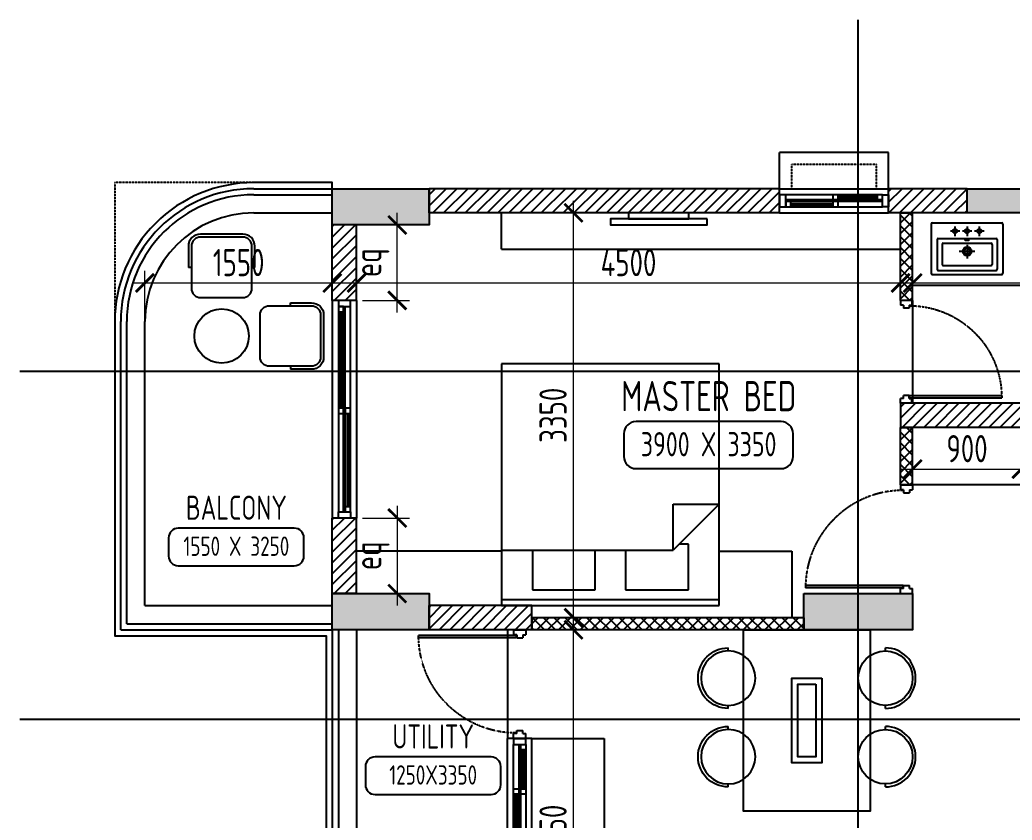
# Model space of a CAD drawing. Header units: millimetres. Extents: x -92307 to 258096, y -47434 to 112633.
# Drawn here: x -92307 to -84099, y -15983 to -9360 of the extents above; entities that cross this region are included whole.
import ezdxf
from ezdxf.enums import TextEntityAlignment as Align

# ---------------------------------------------------------------- set-up
doc = ezdxf.new("R2010")
doc.units = ezdxf.units.MM
doc.header["$LTSCALE"] = 10
doc.header["$PDMODE"] = 35
doc.header["$PDSIZE"] = 500
doc.linetypes.add('DASHED', pattern=[19.05, 12.7, -6.35])
doc.linetypes.add('HIDDEN', pattern=[9.525, 6.35, -3.175])
for name, color, linetype in [('07--DIM-1', 1, 'Continuous'), ('A--BLOCKWALL-1', 9, 'Continuous'), ('A--BLOCKWALL-2', 2, 'Continuous'), ('A--BLOCKWALL-3', 3, 'Continuous'), ('A--BLOCKWALL-HATCH', 8, 'Continuous'), ('A--CONCRETE-HID', 9, 'HIDDEN'), ('A--DOWN', 34, 'Continuous'), ('A--FIXTURE-0', 8, 'Continuous'), ('A--FURNITURE-0', 253, 'Continuous'), ('A--GLAZING-0', 181, 'Continuous'), ('A--HANDRAIL-1', 9, 'Continuous'), ('A--HATCH-1', 8, 'Continuous'), ('A--SANITARY-0', 253, 'Continuous'), ('A--SPACENUMBER', 2, 'Continuous'), ('A--SPACENUMBER-1', 8, 'Continuous'), ('A--SPACEREF', 3, 'Continuous'), ('A--Stucture', 9, 'Continuous'), ('A--TILING-1', 8, 'Continuous'), ('Typical floor Column Centre line$0$X-3rd Floor Column$0$A--COL250', 250, 'Continuous'), ('Typical floor Column Centre line$0$X-3rd Floor Column$0$A--CONCRETE-4', 4, 'Continuous')]:
    doc.layers.add(name, color=color, linetype=linetype)
doc.styles.add('ISO', font='isocp2.shx', dxfattribs={"width": 0.8})
doc.dimstyles.new('A-DIM-100', dxfattribs={"dimscale": 100, "dimtxt": 2.25, "dimasz": 1.5, "dimexe": 1, "dimexo": 0.5, "dimgap": 0, "dimtad": 0, "dimdec": 0, "dimzin": 12, "dimdsep": 46, "dimtxsty": 'ISO', "dimblk": 'ARCHTICK', "dimcen": 1, "dimdle": 1, "dimclrd": 8, "dimclre": 8, "dimclrt": 256, "dimadec": 0, "dimazin": 3, "dimtfac": 1, "dimtdec": 0, "dimtmove": 1, "dimatfit": 2, "dimfxl": 1, "dimtvp": 0.75, "dimtolj": 1, "dimtzin": 12, "dimlwd": 18, "dimlwe": 18, "dimarcsym": 0})
pattern_1 = [(45, (-75022.715, -24657.525), (-44.90128, 44.90128), [])]
pattern_2 = [(45, (-75022.715, -24657.525), (-44.90128, 44.90128), []), (135, (-75022.715, -24657.525), (-44.90128, -44.90128), [])]

# ---------------------------------------------------------------- blocks, each defined once
blk = doc.blocks.new('A$C7FA855F9')
at = {"layer": 'A--FURNITURE-0', "linetype": 'Continuous'}
for p, q in [((900, 2000), (-900, 2000)), ((-900, 2000), (-900, 0)), ((900, 0), (900, 2000)), ((900, 840), (520, 460)), ((520, 840), (900, 840)), ((520, 460), (520, 840)), ((645, 510), (570, 510)), ((645, 130), (645, 510)), ((-900, 460), (520, 460)), ((-645, 460), (-645, 130)), ((-125, 130), (-125, 460)), ((125, 460), (125, 130)), ((-645, 130), (-125, 130)), ((125, 130), (645, 130)), ((-900, 50), (900, 50)), ((-900, 0), (900, 0))]:
    blk.add_line(p, q, dxfattribs=at)
blk = doc.blocks.new('A$C542B73FF')
at = {"layer": 'A--FURNITURE-0'}
for points in [[(-400, 50), (400, 50), (400, 100), (-400, 100)], [(-250, 0), (250, 0), (250, 50), (-250, 50)]]:
    blk.add_lwpolyline(points, close=True, dxfattribs=at)
blk = doc.blocks.new('A$C337B3EF4')
for p, q in [((0, 225), (0, 250)), ((0, -250), (0, -225))]:
    blk.add_line(p, q)
blk.add_circle((0, 0), 225)
blk.add_arc((0, 0), 250, 270, 90)
blk = doc.blocks.new('A$C666E5324')
at = {"layer": 'A--FURNITURE-0'}
for points in [[(0, -525), (-1500, -525), (-1500, 525), (0, 525)], [(-400, -125), (-1100, -125), (-1100, 125), (-400, 125)], [(-450, -75), (-1050, -75), (-1050, 75), (-450, 75)]]:
    blk.add_lwpolyline(points, close=True, dxfattribs=at)
at = {"layer": 'A--FURNITURE-0', "xscale": -1, "rotation": 270.000000000004}
for p in [(-1050, 650), (-400, 650)]:
    blk.add_blockref('A$C337B3EF4', p, dxfattribs=at)
at = {"layer": 'A--FURNITURE-0', "rotation": 270.000000000004}
for p in [(-1050, -650), (-400, -650)]:
    blk.add_blockref('A$C337B3EF4', p, dxfattribs=at)
blk = doc.blocks.new('A$C383732B3')
for p, q in [((275, 250), (275, 275)), ((275, -250), (275, -275))]:
    blk.add_line(p, q)
blk.add_lwpolyline([(275, 275), (100, 275, 0.414214), (0, 175), (0, -175, 0.414214), (100, -275), (275, -275)], format="xyb")
blk.add_lwpolyline([(100, -250), (450, -250, 0.414214), (525, -175), (525, 175, 0.414214), (450, 250), (100, 250, 0.414214), (25, 175), (25, -175, 0.414214)], format="xyb", close=True)
blk = doc.blocks.new('A$C1CBF2325')
at = {"layer": 'A--DOWN'}
for p, q in [((100, 0), (0, 0)), ((0, 0), (0, -42)), ((100, 0), (100, -42)), ((25, -42), (0, -42)), ((25, -42), (25, -67)), ((75, -67), (25, -67)), ((75, -42), (75, -67)), ((75, -42), (100, -42)), ((78.8, -46.2), (78.8, -67)), ((78.8, -46.2), (886, -46.2)), ((78.8, -67), (886, -67)), ((886, -67), (886, -46.2)), ((25, -858), (0, -858)), ((0, -900), (0, -858)), ((100, -900), (0, -900)), ((75, -833), (25, -833)), ((25, -858), (25, -833)), ((75, -858), (75, -833)), ((75, -858), (100, -858)), ((100, -900), (100, -858))]:
    blk.add_line(p, q, dxfattribs=at)
at = {"layer": 'A--DOWN', "color": 8, "linetype": 'DASHED', "ltscale": 0.005}
blk.add_arc((78.8, -46.2), 807.5, 269.73187, 358.52905, dxfattribs=at)
blk = doc.blocks.new('A$C302618AE')
at = {"layer": 'A--SANITARY-0'}
for p, q in [((-286.6, 0), (286.6, 0)), ((-296.6, -10), (-296.6, -416.5)), ((-60.1, -67.5), (-138, -67.5)), ((-99.5, -30), (-99.5, -110.2)), ((40, -67.5), (-37.9, -67.5)), ((0.5, -30), (0.5, -110.2)), ((140.5, -67.5), (62.6, -67.5)), ((101.1, -30), (101.1, -110.2)), ((296.6, -10), (296.6, -416.5)), ((-247.4, -138.5), (-247.4, -382.6)), ((-237.4, -128.5), (240, -128.5)), ((250, -138.5), (250, -382.6)), ((-206.4, -177.7), (-206.4, -343.3)), ((-196.4, -167.7), (198.9, -167.7)), ((65.1, -236), (-64.9, -236)), ((-0.1, -182.6), (-0.1, -294.6)), ((208.9, -177.7), (208.9, -343.3)), ((-237.4, -392.6), (240, -392.6)), ((-196.4, -353.3), (198.9, -353.3)), ((-286.6, -426.5), (286.6, -426.5))]:
    blk.add_line(p, q, dxfattribs=at)
for centre, radius in [((-99.5, -67.5), 17.8), ((0.5, -67.5), 17.8), ((101.1, -67.5), 17.8), ((1.1, -234.9), 36.3), ((1.1, -234.7), 25)]:
    blk.add_circle(centre, radius, dxfattribs=at)
for centre, start, end in [((-286.6, -10), 90, 180), ((286.6, -10), 0, 90), ((-237.4, -138.5), 90, 180), ((240, -138.5), 0, 90), ((-196.4, -177.7), 90, 180), ((198.9, -177.7), 0, 90), ((-237.4, -382.6), 180, 270), ((-196.4, -343.3), 180, 270), ((198.9, -343.3), 270, 0), ((240, -382.6), 270, 0), ((-286.6, -416.5), 180, 270), ((286.6, -416.5), 270, 0)]:
    blk.add_arc(centre, 10, start, end, dxfattribs=at)
blk.add_ellipse((-0.1, -141.1), major_axis=(17.6, 0), ratio=0.318204, dxfattribs=at)
blk = doc.blocks.new('A$C35654C4B')
at = {"layer": 'A--BLOCKWALL-1'}
for p, q in [((-900, 200), (0, 200)), ((-900, 0), (0, 0))]:
    blk.add_line(p, q, dxfattribs=at)
at = {"layer": 'A--DOWN'}
for p, q in [((-50, 150), (-850, 150)), ((-50, 107.3), (-850, 107.3)), ((-50, 92.7), (-807, 92.7)), ((-850, 50), (-50, 50))]:
    blk.add_line(p, q, dxfattribs=at)
for points in [[(-850, 50), (-850, 150), (-900, 150), (-900, 50)], [(-807, 50), (-807, 92.7), (-850, 92.7), (-850, 50)], [(-416, 107.3), (-416, 150), (-459, 150), (-459, 107.3)], [(-416, 50), (-416, 92.7), (-459, 92.7), (-459, 50)], [(-50, 107.3), (-50, 150), (-93, 150), (-93, 107.3)], [(-50, 50), (-50, 150), (0, 150), (0, 50)]]:
    blk.add_lwpolyline(points, close=True, dxfattribs=at)
at = {"layer": 'A--GLAZING-0'}
for p, q in [((-416, 135.6), (-93, 135.6)), ((-416, 121.6), (-93, 121.6)), ((-807, 78.4), (-459, 78.4)), ((-807, 64.4), (-459, 64.4))]:
    blk.add_line(p, q, dxfattribs=at)
blk = doc.blocks.new('A$C613641B0')
at = {"layer": 'A--BLOCKWALL-1'}
for p, q in [((0, 0), (-1800, 0)), ((0, -200), (-1800, -200))]:
    blk.add_line(p, q, dxfattribs=at)
at = {"layer": 'A--DOWN'}
for p, q in [((-50, -50), (-1750, -50)), ((-1750, -92.7), (-93, -92.7)), ((-1750, -107.3), (-50, -107.3)), ((-1750, -150), (-50, -150))]:
    blk.add_line(p, q, dxfattribs=at)
for points in [[(-1750, -50), (-1750, -150), (-1800, -150), (-1800, -50)], [(-934, -50), (-934, -92.7), (-891, -92.7), (-891, -50)], [(-93, -50), (-93, -92.7), (-50, -92.7), (-50, -50)], [(-50, -50), (-50, -150), (0, -150), (0, -50)], [(-1750, -107.3), (-1750, -150), (-1707, -150), (-1707, -107.3)], [(-934, -107.3), (-934, -150), (-891, -150), (-891, -107.3)]]:
    blk.add_lwpolyline(points, close=True, dxfattribs=at)
at = {"layer": 'A--GLAZING-0'}
for p, q in [((-93, -64.4), (-891, -64.4)), ((-93, -78.4), (-891, -78.4)), ((-934, -121.6), (-1707, -121.6)), ((-934, -135.6), (-1707, -135.6))]:
    blk.add_line(p, q, dxfattribs=at)
blk = doc.blocks.new('SPACE')
at = {"layer": 'A--SPACENUMBER-1'}
blk.add_lwpolyline([(-600, 0), (600, 0, 0.41421356), (700, 100), (700, 288.5, 0.41421356), (600, 388.5), (-600, 388.5, 0.41421356), (-700, 288.5), (-700, 100, 0.41421356), (-600, 0, -0.05251446)], format="xyb", dxfattribs=at)
at = {"layer": 'A--SPACENUMBER', "style": 'ISO', "width": 0.8, "flags": 4}
blk.add_attdef('01', text='', height=250, dxfattribs=at).set_placement((0.455, 202.41), align=Align.MIDDLE)
at = {"layer": 'A--SPACEREF', "style": 'ISO', "width": 0.8, "flags": 4}
blk.add_attdef('S', text='', height=300, dxfattribs=at).set_placement((1.35, 474.975), align=Align.CENTER)
blk = doc.blocks.new('_ArchTick')
at = {"color": 0, "const_width": 0.15}
blk.add_lwpolyline([(-0.5, -0.5), (0.5, 0.5)], dxfattribs=at)
blk = doc.blocks.new('*D248')
at = {"layer": '07--DIM-1', "color": 8, "lineweight": 18}
for p, q in [((-87727.9, -17857.5), (-87727.9, -14307.5)), ((-88022.7, -14407.5), (-87627.9, -14407.5)), ((-88022.7, -17757.5), (-87627.9, -17757.5))]:
    blk.add_line(p, q, dxfattribs=at)
at = {"layer": 'Defpoints', "color": 0}
for p in [(-88072.7, -14407.5), (-87727.9, -14407.5), (-88072.7, -17757.5)]:
    blk.add_point(p, dxfattribs=at)
at = {"layer": '07--DIM-1', "color": 8, "lineweight": 18, "xscale": 150, "yscale": 150, "zscale": 150}
for p, rotation in [((-87727.9, -14407.5), 90), ((-87727.9, -17757.5), 270)]:
    blk.add_blockref('_ArchTick', p, dxfattribs=dict(at, rotation=rotation))
at = {"layer": '07--DIM-1', "insert": (-87896.7, -16082.5), "char_height": 225, "attachment_point": 5, "rotation": 90, "style": 'ISO'}
blk.add_mtext('\\A1;3350', dxfattribs=at)
blk = doc.blocks.new('*D249')
at = {"layer": '07--DIM-1', "color": 8, "lineweight": 18}
for p, q in [((-87727.9, -14407.5), (-87727.9, -10857.5)), ((-88022.7, -10957.5), (-87627.9, -10957.5)), ((-88022.7, -14307.5), (-87627.9, -14307.5))]:
    blk.add_line(p, q, dxfattribs=at)
at = {"layer": 'Defpoints', "color": 0}
for p in [(-88072.7, -10957.5), (-87727.9, -10957.5), (-88072.7, -14307.5)]:
    blk.add_point(p, dxfattribs=at)
at = {"layer": '07--DIM-1', "color": 8, "lineweight": 18, "xscale": 150, "yscale": 150, "zscale": 150}
for p, rotation in [((-87727.9, -10957.5), 90), ((-87727.9, -14307.5), 270)]:
    blk.add_blockref('_ArchTick', p, dxfattribs=dict(at, rotation=rotation))
at = {"layer": '07--DIM-1', "insert": (-87896.7, -12632.5), "char_height": 225, "attachment_point": 5, "rotation": 90, "style": 'ISO'}
blk.add_mtext('\\A1;3350', dxfattribs=at)
blk = doc.blocks.new('*D252')
at = {"layer": '07--DIM-1', "color": 8, "lineweight": 18}
for p, q in [((-89522.7, -11107.5), (-89522.7, -11637.7)), ((-85022.7, -11146.7), (-85022.7, -11637.7)), ((-89622.7, -11537.7), (-84922.7, -11537.7))]:
    blk.add_line(p, q, dxfattribs=at)
at = {"layer": 'Defpoints', "color": 0}
for p in [(-89522.7, -11057.5), (-85022.7, -11096.7), (-85022.7, -11537.7)]:
    blk.add_point(p, dxfattribs=at)
at = {"layer": '07--DIM-1', "color": 8, "lineweight": 18, "xscale": 150, "yscale": 150, "zscale": 150, "rotation": 180}
blk.add_blockref('_ArchTick', (-89522.7, -11537.7), dxfattribs=at)
at = {"layer": '07--DIM-1', "color": 8, "lineweight": 18, "xscale": 150, "yscale": 150, "zscale": 150}
blk.add_blockref('_ArchTick', (-85022.7, -11537.7), dxfattribs=at)
at = {"layer": '07--DIM-1', "insert": (-87272.7, -11368.9), "char_height": 225, "attachment_point": 5, "style": 'ISO'}
blk.add_mtext('\\A1;4500', dxfattribs=at)
blk = doc.blocks.new('*D253')
at = {"layer": '07--DIM-1', "color": 8, "lineweight": 18}
for p, q in [((-84922.7, -11007.5), (-84922.7, -11637.7)), ((-82272.7, -11057.5), (-82272.7, -11637.7)), ((-85022.7, -11537.7), (-82172.7, -11537.7))]:
    blk.add_line(p, q, dxfattribs=at)
at = {"layer": 'Defpoints', "color": 0}
for p in [(-84922.7, -10957.5), (-82272.7, -11007.5), (-82272.7, -11537.7)]:
    blk.add_point(p, dxfattribs=at)
at = {"layer": '07--DIM-1', "color": 8, "lineweight": 18, "xscale": 150, "yscale": 150, "zscale": 150, "rotation": 180}
blk.add_blockref('_ArchTick', (-84922.7, -11537.7), dxfattribs=at)
at = {"layer": '07--DIM-1', "color": 8, "lineweight": 18, "xscale": 150, "yscale": 150, "zscale": 150}
blk.add_blockref('_ArchTick', (-82272.7, -11537.7), dxfattribs=at)
at = {"layer": '07--DIM-1', "insert": (-83597.7, -11368.9), "char_height": 225, "attachment_point": 5, "style": 'ISO'}
blk.add_mtext('\\A1;2650', dxfattribs=at)
blk = doc.blocks.new('*D254')
at = {"layer": '07--DIM-1', "color": 8, "lineweight": 18}
for p, q in [((-91272.7, -12067.8), (-91272.7, -11437.7)), ((-89722.7, -12067.8), (-89722.7, -11437.7)), ((-91372.7, -11537.7), (-89622.7, -11537.7))]:
    blk.add_line(p, q, dxfattribs=at)
at = {"layer": 'Defpoints', "color": 0}
for p in [(-89722.7, -11537.7), (-91272.7, -12117.8), (-89722.7, -12117.8)]:
    blk.add_point(p, dxfattribs=at)
at = {"layer": '07--DIM-1', "color": 8, "lineweight": 18, "xscale": 150, "yscale": 150, "zscale": 150, "rotation": 180}
blk.add_blockref('_ArchTick', (-91272.7, -11537.7), dxfattribs=at)
at = {"layer": '07--DIM-1', "color": 8, "lineweight": 18, "xscale": 150, "yscale": 150, "zscale": 150}
blk.add_blockref('_ArchTick', (-89722.7, -11537.7), dxfattribs=at)
at = {"layer": '07--DIM-1', "insert": (-90497.7, -11368.9), "char_height": 225, "attachment_point": 5, "style": 'ISO'}
blk.add_mtext('\\A1;1550', dxfattribs=at)
blk = doc.blocks.new('*D257')
at = {"layer": '07--DIM-1', "color": 8, "lineweight": 18}
for p, q in [((-84922.7, -12782.5), (-84922.7, -13177.4)), ((-84022.7, -12782.5), (-84022.7, -13177.4)), ((-85022.7, -13077.4), (-83922.7, -13077.4))]:
    blk.add_line(p, q, dxfattribs=at)
at = {"layer": 'Defpoints', "color": 0}
for p in [(-84922.7, -12732.5), (-84022.7, -12732.5), (-84022.7, -13077.4)]:
    blk.add_point(p, dxfattribs=at)
at = {"layer": '07--DIM-1', "color": 8, "lineweight": 18, "xscale": 150, "yscale": 150, "zscale": 150, "rotation": 180}
blk.add_blockref('_ArchTick', (-84922.7, -13077.4), dxfattribs=at)
at = {"layer": '07--DIM-1', "color": 8, "lineweight": 18, "xscale": 150, "yscale": 150, "zscale": 150}
blk.add_blockref('_ArchTick', (-84022.7, -13077.4), dxfattribs=at)
at = {"layer": '07--DIM-1', "insert": (-84472.7, -12908.6), "char_height": 225, "attachment_point": 5, "style": 'ISO'}
blk.add_mtext('\\A1;900', dxfattribs=at)
blk = doc.blocks.new('*D267')
at = {"layer": '07--DIM-1', "color": 8, "lineweight": 18}
for p, q in [((-89185.3, -11782.5), (-89185.3, -10957.5)), ((-89472.7, -11057.5), (-89085.3, -11057.5)), ((-89472.7, -11682.5), (-89085.3, -11682.5))]:
    blk.add_line(p, q, dxfattribs=at)
at = {"layer": 'Defpoints', "color": 0}
for p in [(-89522.7, -11057.5), (-89185.3, -11057.5), (-89522.7, -11682.5)]:
    blk.add_point(p, dxfattribs=at)
at = {"layer": '07--DIM-1', "color": 8, "lineweight": 18, "xscale": 150, "yscale": 150, "zscale": 150}
for p, rotation in [((-89185.3, -11057.5), 90), ((-89185.3, -11682.5), 270)]:
    blk.add_blockref('_ArchTick', p, dxfattribs=dict(at, rotation=rotation))
at = {"layer": '07--DIM-1', "insert": (-89396.3, -11370), "char_height": 225, "attachment_point": 5, "rotation": 90, "style": 'ISO'}
blk.add_mtext('\\A1;eq', dxfattribs=at)
blk = doc.blocks.new('*D268')
at = {"layer": '07--DIM-1', "color": 8, "lineweight": 18}
for p, q in [((-89185.3, -13382.5), (-89185.3, -14207.5)), ((-89472.7, -13482.5), (-89085.3, -13482.5)), ((-89472.7, -14107.5), (-89085.3, -14107.5))]:
    blk.add_line(p, q, dxfattribs=at)
at = {"layer": 'Defpoints', "color": 0}
for p in [(-89522.7, -13482.5), (-89522.7, -14107.5), (-89185.3, -14107.5)]:
    blk.add_point(p, dxfattribs=at)
at = {"layer": '07--DIM-1', "color": 8, "lineweight": 18, "xscale": 150, "yscale": 150, "zscale": 150}
for p, rotation in [((-89185.3, -13482.5), 90), ((-89185.3, -14107.5), 270)]:
    blk.add_blockref('_ArchTick', p, dxfattribs=dict(at, rotation=rotation))
at = {"layer": '07--DIM-1', "insert": (-89396.3, -13795), "char_height": 225, "attachment_point": 5, "rotation": 90, "style": 'ISO'}
blk.add_mtext('\\A1;eq', dxfattribs=at)

msp = doc.modelspace()

# ---------------------------------------------------------------- hatches: boundary and pattern name
at = {"layer": 'A--BLOCKWALL-HATCH'}
h = msp.add_hatch(dxfattribs=at)
h.set_pattern_fill('ANSI37', color=256, scale=20, style=0)
h.set_pattern_definition(pattern_2)
h.paths.add_polyline_path([(-85022.7, -10957.5), (-84922.7, -10957.5), (-84922.7, -11682.5), (-85022.7, -11682.5)])
h = msp.add_hatch(dxfattribs=at)
h.set_pattern_fill('ANSI37', color=256, scale=20, style=0)
h.set_pattern_definition(pattern_2)
h.paths.add_polyline_path([(-85022.7, -12732.5), (-84922.7, -12732.5), (-84922.7, -13207.5), (-85022.7, -13207.5)])
h = msp.add_hatch(dxfattribs=at)
h.set_pattern_fill('ANSI37', color=256, scale=20, style=0)
h.set_pattern_definition(pattern_2)
h.paths.add_polyline_path([(-85822.7, -14407.5), (-88072.7, -14407.5), (-88072.7, -14307.5), (-85822.7, -14307.5)])
at = {"layer": 'A--HATCH-1'}
h = msp.add_hatch(dxfattribs=at)
h.set_pattern_fill('ANSI31', color=256, scale=20, style=0)
h.set_pattern_definition(pattern_1)
h.paths.add_polyline_path([(-86022.7, -10957.5), (-86022.7, -10757.5), (-88922.7, -10757.5), (-88922.7, -10957.5)])
h = msp.add_hatch(dxfattribs=at)
h.set_pattern_fill('ANSI31', color=256, scale=20, style=0)
h.set_pattern_definition(pattern_1)
h.paths.add_polyline_path([(-85122.7, -10957.5), (-85122.7, -10757.5), (-84472.7, -10757.5), (-84472.7, -10957.5)])
h = msp.add_hatch(dxfattribs=at)
h.set_pattern_fill('ANSI31', color=256, scale=20, style=0)
h.set_pattern_definition(pattern_1)
h.paths.add_polyline_path([(-89522.7, -11682.5), (-89722.7, -11682.5), (-89722.7, -11057.5), (-89522.7, -11057.5)])
h = msp.add_hatch(dxfattribs=at)
h.set_pattern_fill('ANSI31', color=256, scale=20, style=0)
h.set_pattern_definition(pattern_1)
h.paths.add_polyline_path([(-81122.7, -11932.5), (-81322.7, -11932.5), (-81322.7, -12532.5), (-82122.7, -12532.5), (-82122.7, -11557.5), (-82322.7, -11557.5), (-82322.7, -12532.5), (-85022.7, -12532.5), (-85022.7, -12732.5), (-81122.7, -12732.5)])
h = msp.add_hatch(dxfattribs=at)
h.set_pattern_fill('ANSI31', color=256, scale=20, style=0)
h.set_pattern_definition(pattern_1)
h.paths.add_polyline_path([(-89522.7, -14107.5), (-89722.7, -14107.5), (-89722.7, -13482.5), (-89522.7, -13482.5)])
h = msp.add_hatch(dxfattribs=at)
h.set_pattern_fill('ANSI31', color=256, scale=20, style=0)
h.set_pattern_definition(pattern_1)
h.paths.add_polyline_path([(-88072.7, -14407.5), (-88922.7, -14407.5), (-88922.7, -14207.5), (-88072.7, -14207.5)])
at = {"layer": 'Typical floor Column Centre line$0$X-3rd Floor Column$0$A--COL250'}
h = msp.add_hatch(color=256, dxfattribs=at)
h.dxf.hatch_style = 1
h.paths.add_polyline_path([(-89722.7, -10757.5), (-88922.7, -10757.5), (-88922.7, -11057.5), (-89722.7, -11057.5)])
h = msp.add_hatch(color=256, dxfattribs=at)
h.dxf.hatch_style = 1
h.paths.add_polyline_path([(-84472.7, -10757.5), (-83222.7, -10757.5), (-83222.7, -10957.5), (-84472.7, -10957.5)])
h = msp.add_hatch(color=256, dxfattribs=at)
h.dxf.hatch_style = 1
h.paths.add_polyline_path([(-89722.7, -14107.5), (-88922.7, -14107.5), (-88922.7, -14407.5), (-89722.7, -14407.5)])
h = msp.add_hatch(color=256, dxfattribs=at)
h.dxf.hatch_style = 1
h.paths.add_polyline_path([(-85822.7, -14107.5), (-84922.7, -14107.5), (-84922.7, -14407.5), (-85822.7, -14407.5)])

# ---------------------------------------------------------------- linework, layer by layer
at = {"color": 6}
for p, q in [((-85372.7, -25291.1), (-85372.7, -9360.4)), ((-92307.2, -12266.3), (-79933.1, -12266.3)), ((-92307.2, -15146.8), (-76379.7, -15146.8))]:
    msp.add_line(p, q, dxfattribs=at)
at = {"layer": 'A--BLOCKWALL-1'}
for p, q in [((-90372.7, -10957.5), (-89722.7, -10957.5)), ((-91272.7, -14207.5), (-91272.7, -11857.5)), ((-91272.7, -14207.5), (-89722.7, -14207.5)), ((-89522.7, -14407.5), (-89522.7, -17757.5)), ((-88072.7, -15307.5), (-88272.7, -15307.5))]:
    msp.add_line(p, q, dxfattribs=at)
msp.add_arc((-90372.7, -11857.5), 900, 90, 180, dxfattribs=at)
at = {"layer": 'A--BLOCKWALL-2'}
for p, q in [((-86022.7, -10757.5), (-86022.7, -10457.5)), ((-85122.7, -10457.5), (-86022.7, -10457.5)), ((-85122.7, -10757.5), (-85122.7, -10457.5)), ((-85022.7, -11682.5), (-85022.7, -10957.5)), ((-85022.7, -10957.5), (-84922.7, -10957.5)), ((-84922.7, -11682.5), (-84922.7, -10957.5)), ((-84922.7, -11682.5), (-85022.7, -11682.5)), ((-85022.7, -13207.5), (-85022.7, -12732.5)), ((-85022.7, -12732.5), (-84922.7, -12732.5)), ((-84922.7, -13207.5), (-84922.7, -12732.5)), ((-84922.7, -13207.5), (-85022.7, -13207.5)), ((-88072.7, -14307.5), (-88072.7, -14407.5)), ((-85822.7, -14307.5), (-88072.7, -14307.5)), ((-85822.7, -14307.5), (-85822.7, -14407.5)), ((-85822.7, -14407.5), (-88072.7, -14407.5))]:
    msp.add_line(p, q, dxfattribs=at)
at = {"layer": 'A--BLOCKWALL-3'}
for p, q in [((-88922.7, -10957.5), (-88922.7, -10757.5)), ((-86022.7, -10757.5), (-88922.7, -10757.5)), ((-86022.7, -10957.5), (-86022.7, -10757.5)), ((-84472.7, -10757.5), (-85122.7, -10757.5)), ((-85122.7, -10957.5), (-85122.7, -10757.5)), ((-84472.7, -10957.5), (-84472.7, -10757.5)), ((-86022.7, -10957.5), (-88922.7, -10957.5)), ((-84472.7, -10957.5), (-85122.7, -10957.5)), ((-89722.7, -11682.5), (-89722.7, -11057.5)), ((-89522.7, -11057.5), (-89722.7, -11057.5)), ((-89522.7, -11682.5), (-89522.7, -11057.5)), ((-89522.7, -11682.5), (-89722.7, -11682.5)), ((-82322.7, -12532.5), (-85022.7, -12532.5)), ((-85022.7, -12532.5), (-85022.7, -12732.5)), ((-81122.7, -12732.5), (-85022.7, -12732.5)), ((-89722.7, -14107.5), (-89722.7, -13482.5)), ((-89522.7, -13482.5), (-89722.7, -13482.5)), ((-89522.7, -14107.5), (-89522.7, -13482.5)), ((-89522.7, -14107.5), (-89722.7, -14107.5)), ((-88922.7, -14407.5), (-88922.7, -14207.5)), ((-88072.7, -14207.5), (-88922.7, -14207.5)), ((-88072.7, -14407.5), (-88072.7, -14207.5)), ((-88072.7, -14407.5), (-88922.7, -14407.5))]:
    msp.add_line(p, q, dxfattribs=at)
at = {"layer": 'A--CONCRETE-HID', "ltscale": 0.01}
for p, q in [((-85922.7, -10757.5), (-85922.7, -10557.5)), ((-85222.7, -10557.5), (-85922.7, -10557.5)), ((-85222.7, -10757.5), (-85222.7, -10557.5))]:
    msp.add_line(p, q, dxfattribs=at)
msp.add_lwpolyline([(-90372.7, -10707.5), (-91522.7, -10707.5), (-91522.7, -11857.5)], dxfattribs=at)
at = {"layer": 'A--FIXTURE-0'}
for p, q in [((-88072.7, -15307.5), (-87472.7, -15307.5)), ((-87472.7, -15307.5), (-87472.7, -17157.5))]:
    msp.add_line(p, q, dxfattribs=at)
at = {"layer": 'A--FURNITURE-0'}
for p, q in [((-88322.7, -11257.5), (-88322.7, -10957.5)), ((-88322.7, -11257.5), (-85022.7, -11257.5)), ((-88322.7, -13757.5), (-89522.7, -13757.5)), ((-86522.7, -13757.5), (-85922.7, -13757.5)), ((-85922.7, -13757.5), (-85922.7, -14307.5))]:
    msp.add_line(p, q, dxfattribs=at)
msp.add_circle((-90638, -11976.6), 225, dxfattribs=at)
at = {"layer": 'A--HANDRAIL-1', "color": 1}
for p, q in [((-90372.7, -10757.5), (-89722.7, -10757.5)), ((-90372.7, -10807.5), (-89722.7, -10807.5)), ((-91472.7, -14407.5), (-91472.7, -11857.5)), ((-91422.7, -14357.5), (-91422.7, -11857.5)), ((-91422.7, -14357.5), (-89722.7, -14357.5)), ((-91472.7, -14407.5), (-89722.7, -14407.5)), ((-89722.7, -14407.5), (-89722.7, -17757.5)), ((-89672.7, -14407.5), (-89672.7, -17757.5))]:
    msp.add_line(p, q, dxfattribs=at)
for radius in [1100, 1050]:
    msp.add_arc((-90372.7, -11857.5), radius, 90, 180, dxfattribs=at)
at = {"layer": 'A--Stucture', "linetype": 'Continuous', "ltscale": 0.5}
msp.add_lwpolyline([(-89722.7, -10757.5), (-89722.7, -10707.5), (-90372.7, -10707.5, 0.414214), (-91522.7, -11857.5), (-91522.7, -14457.5), (-89772.7, -14457.5), (-89772.7, -17757.5)], format="xyb", dxfattribs=at)
at = {"layer": 'A--TILING-1'}
for p, q in [((-84022.7, -11557.5), (-84922.7, -11557.5)), ((-84922.7, -11682.5), (-84922.7, -12532.5)), ((-84022.7, -13207.5), (-84922.7, -13207.5)), ((-88272.7, -14407.5), (-88272.7, -15307.5))]:
    msp.add_line(p, q, dxfattribs=at)
at = {"layer": 'Typical floor Column Centre line$0$X-3rd Floor Column$0$A--CONCRETE-4'}
for points in [[(-89722.7, -10757.5), (-88922.7, -10757.5), (-88922.7, -11057.5), (-89722.7, -11057.5)], [(-84472.7, -10757.5), (-83222.7, -10757.5), (-83222.7, -10957.5), (-84472.7, -10957.5)], [(-89722.7, -14107.5), (-88922.7, -14107.5), (-88922.7, -14407.5), (-89722.7, -14407.5)], [(-85822.7, -14107.5), (-84922.7, -14107.5), (-84922.7, -14407.5), (-85822.7, -14407.5)]]:
    msp.add_lwpolyline(points, close=True, dxfattribs=at)

# ---------------------------------------------------------------- block references
at = {"layer": 'A--DOWN'}
msp.add_blockref('A$C35654C4B', (-85122.7, -10957.5), dxfattribs=at)
at = {"layer": 'A--DOWN', "rotation": 90}
msp.add_blockref('A$C613641B0', (-89722.7, -11682.5), dxfattribs=at)
at = {"layer": 'A--DOWN', "xscale": -0.9444444444379769, "yscale": 0.9444444444443434, "zscale": 0.9444444444443835, "rotation": 180}
msp.add_blockref('A$C1CBF2325', (-85022.7, -12532.5), dxfattribs=at)
at = {"layer": 'A--DOWN', "extrusion": (0, 0, -1), "xscale": -1, "zscale": -1, "rotation": 180}
msp.add_blockref('A$C1CBF2325', (84922.7, -14107.5), dxfattribs=at)
at = {"layer": 'A--DOWN', "extrusion": (0, 0, -1), "zscale": -1}
msp.add_blockref('A$C1CBF2325', (88122.7, -14407.5), dxfattribs=at)
at = {"layer": 'A--DOWN', "xscale": -1, "rotation": 270}
msp.add_blockref('A$C35654C4B', (-88272.7, -15307.5), dxfattribs=at)
at = {"layer": 'A--FURNITURE-0'}
for name, p, rotation in [('A$C542B73FF', (-87022.7, -10957.5), 180), ('A$C666E5324', (-85797.7, -14407.5), 90)]:
    msp.add_blockref(name, p, dxfattribs=dict(at, rotation=rotation))
at = {"layer": 'A--FURNITURE-0', "extrusion": (0, 0, -1), "xscale": -1, "zscale": -1, "rotation": 90}
msp.add_blockref('A$C383732B3', (90638, -11133.4), dxfattribs=at)
at = {"layer": 'A--FURNITURE-0', "xscale": -1}
msp.add_blockref('A$C383732B3', (-89794.8, -11976.6), dxfattribs=at)
at = {"layer": 'A--FURNITURE-0'}
msp.add_blockref('A$C7FA855F9', (-87422.7, -14207.5), dxfattribs=at)
at = {"layer": 'A--SANITARY-0', "ltscale": 19}
msp.add_blockref('A$C302618AE', (-84472.7, -11040.7), dxfattribs=at)
at = {"layer": 'A--SPACEREF'}
ref = msp.add_blockref('SPACE', (-86610.6, -13073.7), dxfattribs=at)
ref.add_attrib('01', '3900 X 3350', dxfattribs={"layer": 'A--SPACENUMBER', "height": 200, "style": 'ISO', "width": 0.8, "flags": 4}).set_placement((-86609.9, -12871.3), align=Align.MIDDLE)
ref.add_attrib('S', 'MASTER BED', dxfattribs={"height": 250, "style": 'ISO', "width": 0.8, "flags": 4}).set_placement((-86609, -12598.7), align=Align.CENTER)
ref = msp.add_blockref('SPACE', (-90517, -13877.3), dxfattribs=dict(at, xscale=0.8000000000029104, yscale=0.7999999999999545, zscale=0.8))
ref.add_attrib('01', '1550 X 3250', dxfattribs={"layer": 'A--SPACENUMBER', "height": 160, "style": 'ISO', "width": 0.8, "flags": 4}).set_placement((-90516.4, -13715.4), align=Align.MIDDLE)
ref.add_attrib('S', 'BALCONY', dxfattribs={"height": 200, "style": 'ISO', "width": 0.8, "flags": 4}).set_placement((-90515.7, -13497.3), align=Align.CENTER)
ref = msp.add_blockref('SPACE', (-88889.2, -15770), dxfattribs=dict(at, xscale=0.8000000000029104, yscale=0.7999999999999545, zscale=0.8))
ref.add_attrib('01', '1250X3350', dxfattribs={"layer": 'A--SPACENUMBER', "height": 160, "style": 'ISO', "width": 0.8, "flags": 4}).set_placement((-88888.6, -15608.1), align=Align.MIDDLE)
ref.add_attrib('S', 'UTILITY', dxfattribs={"height": 200, "style": 'ISO', "width": 0.8, "flags": 4}).set_placement((-88887.9, -15390), align=Align.CENTER)

# ---------------------------------------------------------------- dimensions: what is measured, and where the dimension line sits
at = {"layer": '07--DIM-1'}
for base, p1, p2, picture, middle in [((-87727.9, -10957.5), (-88072.7, -14307.5), (-88072.7, -10957.5), '*D249', (-87896.7, -12632.5)), ((-87727.9, -14407.5), (-88072.7, -17757.5), (-88072.7, -14407.5), '*D248', (-87896.7, -16082.5))]:
    dim = msp.add_linear_dim(base=base, p1=p1, p2=p2, angle=90, dimstyle='A-DIM-100', dxfattribs=at)
    dim.commit()
    dim.dimension.update_dxf_attribs({"geometry": picture, "text_midpoint": middle})
for p1, p2, distance, picture, middle in [((-89522.7, -11682.5), (-89522.7, -11057.5), -337.4, '*D267', (-89396.3, -11370)), ((-89522.7, -13482.5), (-89522.7, -14107.5), 337.4, '*D268', (-89396.3, -13795))]:
    dim = msp.add_aligned_dim(p1=p1, p2=p2, distance=distance, text='eq', dimstyle='A-DIM-100', dxfattribs=at)
    dim.commit()
    dim.dimension.update_dxf_attribs({"geometry": picture, "text_midpoint": middle})
for base, p1, p2, picture, middle in [((-82272.7, -11537.7), (-84922.7, -10957.5), (-82272.7, -11007.5), '*D253', (-83597.7, -11368.9)), ((-85022.7, -11537.7), (-89522.7, -11057.5), (-85022.7, -11096.7), '*D252', (-87272.7, -11368.9)), ((-89722.7, -11537.7), (-91272.7, -12117.8), (-89722.7, -12117.8), '*D254', (-90497.7, -11368.9)), ((-84022.7, -13077.4), (-84922.7, -12732.5), (-84022.7, -12732.5), '*D257', (-84472.7, -12908.6))]:
    dim = msp.add_linear_dim(base=base, p1=p1, p2=p2, dimstyle='A-DIM-100', dxfattribs=at)
    dim.commit()
    dim.dimension.update_dxf_attribs({"geometry": picture, "text_midpoint": middle})

doc.saveas('drawing.dxf')
